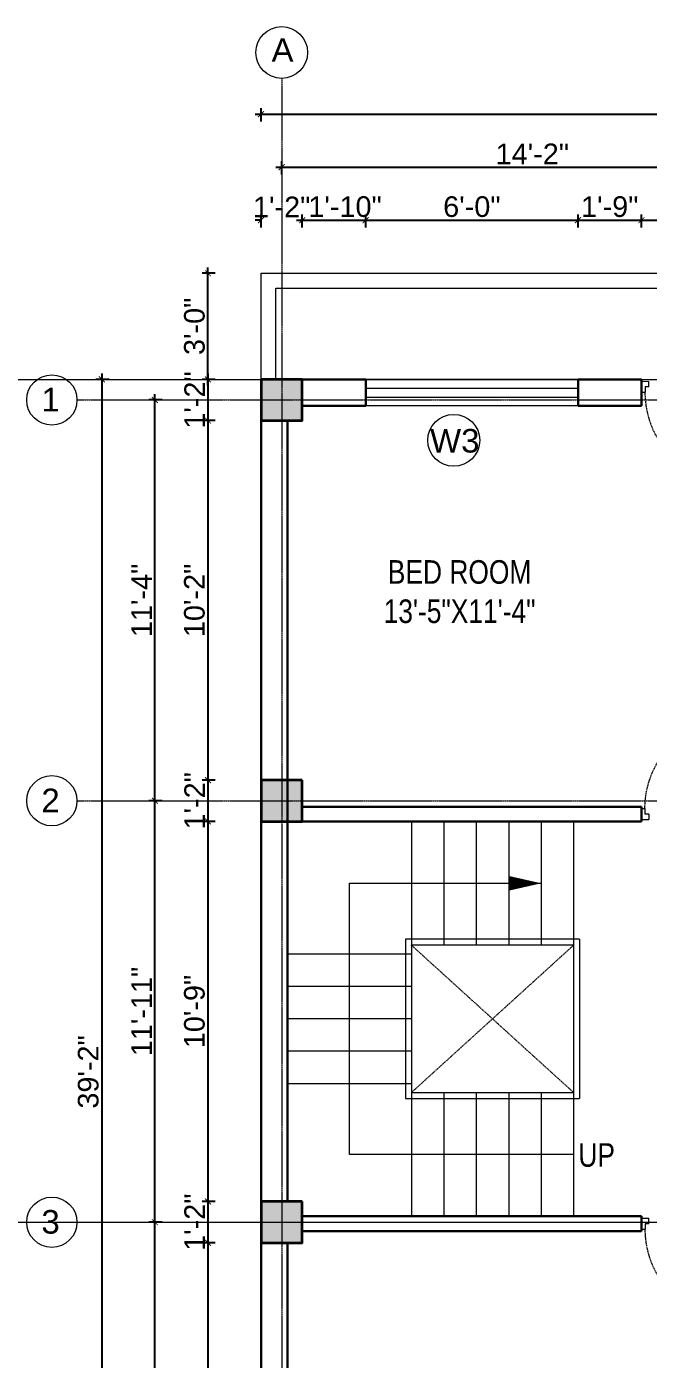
# Model space of a CAD drawing. Header units: inches. Extents: x 84707 to 107235, y 3922 to 10323.
# Drawn here: x 85341.6 to 85552.4, y 9823 to 10275.2 of the extents above; entities that cross this region are included whole.
import ezdxf

# ---------------------------------------------------------------- set-up
doc = ezdxf.new("R2010")
doc.units = ezdxf.units.IN
doc.header["$MEASUREMENT"] = 0
doc.linetypes.add('CENTER', pattern=[2, 1.25, -0.25, 0.25, -0.25])
doc.linetypes.add('HIDDEN', pattern=[0.375, 0.25, -0.125])
for name, color, linetype, lineweight in [('Annotate-Lite.w', 4, 'Continuous', 9), ('Annotations-Bold.w', 2, 'Continuous', 13), ('COLOUM', 3, 'Continuous', 35), ('DIM-2', 4, 'Continuous', 20), ('Door-Window.w', 4, 'Continuous', 15), ('HA', 254, 'Continuous', 9), ('stair', 6, 'Continuous', 5), ('wall', 240, 'Continuous', 30), ('wall light', 6, 'Continuous', 18), ('window', 130, 'Continuous', 13)]:
    doc.layers.add(name, color=color, linetype=linetype, lineweight=lineweight)
doc.styles.add('ARAIL', font='arial.ttf')
doc.styles.add('DIM', font='arial.ttf', dxfattribs={"width": 0.8})
doc.styles.add('gaurav', font='arial.ttf')
doc.dimstyles.new('8 inch dim', dxfattribs={"dimtxt": 7, "dimasz": 2, "dimexe": 2, "dimexo": 1, "dimgap": 1, "dimtad": 1, "dimdec": 0, "dimzin": 3, "dimdsep": 46, "dimlunit": 4, "dimtxsty": 'ARAIL', "dimblk": 'ARCHTICK', "dimcen": 0.09, "dimdle": 2, "dimadec": 0, "dimazin": 0, "dimtfac": 1, "dimtdec": 0, "dimtix": 1, "dimtofl": 0, "dimtmove": 1, "dimatfit": 3, "dimldrblk": 'ARCHTICK', "dimfxlon": 1, "dimtolj": 1, "dimtzin": 0, "dimarcsym": 0})

# ---------------------------------------------------------------- blocks, each defined once
blk = doc.blocks.new('column 14')
at = {"layer": 'COLOUM'}
h = blk.add_hatch(color=256, dxfattribs=at)
h.dxf.hatch_style = 1
h.paths.add_polyline_path([(7, 7), (-7, 7), (-7, -7), (7, -7)])
blk.add_lwpolyline([(7, 7), (7, -7), (-7, -7), (-7, 7)], close=True, dxfattribs=at)
blk = doc.blocks.new('*U9')
at = {"layer": 'Door-Window.w', "ltscale": 3}
for p, q in [((11067.44, 10097.93), (11092.24, 10116.76)), ((11068.18, 10096.96), (11093, 10115.8)), ((11092.24, 10116.76), (11093, 10115.8)), ((11063.03, 10097.66), (11065.96, 10099.89)), ((11065.25, 10094.74), (11063.03, 10097.66)), ((11066.71, 10095.85), (11065.25, 10094.74)), ((11065.96, 10099.89), (11067.44, 10097.93)), ((11065.97, 10096.82), (11067.44, 10097.93)), ((11066.71, 10095.85), (11065.97, 10096.82)), ((11067.44, 10097.93), (11068.18, 10096.96)), ((11084.8, 10072.06), (11083.33, 10070.95)), ((11084.81, 10068.99), (11083.33, 10070.95)), ((11084.8, 10072.06), (11085.54, 10071.08)), ((11084.81, 10068.99), (11087.74, 10071.22)), ((11085.54, 10071.08), (11087, 10072.19)), ((11087.74, 10071.22), (11087, 10072.19))]:
    blk.add_line(p, q, dxfattribs=at)
at = {"layer": 'Door-Window.w', "color": 9, "linetype": 'HIDDEN', "lineweight": 18}
blk.add_arc((11068.18, 10096.96), 31.16, 307.2347, 37.1906, dxfattribs=at)
blk = doc.blocks.new('_ArchTick')
at = {"color": 0, "linetype": 'ByBlock', "const_width": 0.15}
blk.add_lwpolyline([(-0.5, -0.5), (0.5, 0.5)], dxfattribs=at)
blk = doc.blocks.new('*D398')
at = {"layer": 'Defpoints', "color": 0, "transparency": 16777216}
for p in [(85421.03, 10155.52), (85367.03, 9685.52), (85421.03, 9685.52)]:
    blk.add_point(p, dxfattribs=at)
at = {"layer": 'DIM-2', "color": 0, "lineweight": -2, "transparency": 16777216}
for p, q in [((85367.03, 10157.52), (85367.03, 9683.52)), ((85369.53, 10155.52), (85365.03, 10155.52)), ((85369.53, 9685.52), (85365.03, 9685.52))]:
    blk.add_line(p, q, dxfattribs=at)
at = {"layer": 'DIM-2', "color": 0, "lineweight": -2, "transparency": 16777216, "xscale": 2, "yscale": 2, "zscale": 2}
for p, rotation in [((85367.03, 10155.52), 90), ((85367.03, 9685.52), 270)]:
    blk.add_blockref('_ArchTick', p, dxfattribs=dict(at, rotation=rotation))
at = {"layer": 'DIM-2', "color": 0, "transparency": 16777216, "insert": (85362.46, 9920.52), "char_height": 7, "attachment_point": 5, "rotation": 90, "style": 'ARAIL'}
blk.add_mtext('\\A1;39\'-2"', dxfattribs=at)
blk = doc.blocks.new('*D487')
at = {"layer": 'Defpoints', "color": 0, "transparency": 16777216}
for p in [(85435.03, 10209.52), (85421.03, 10155.52), (85435.03, 10155.52)]:
    blk.add_point(p, dxfattribs=at)
at = {"layer": 'DIM-2', "color": 0, "lineweight": -2, "transparency": 16777216}
for p, q in [((85421.03, 10207.02), (85421.03, 10211.52)), ((85435.03, 10207.02), (85435.03, 10211.52)), ((85421.03, 10209.52), (85419.03, 10209.52)), ((85435.03, 10209.52), (85437.03, 10209.52))]:
    blk.add_line(p, q, dxfattribs=at)
at = {"layer": 'DIM-2', "color": 0, "lineweight": -2, "transparency": 16777216, "xscale": 2, "yscale": 2, "zscale": 2}
blk.add_blockref('_ArchTick', (85421.03, 10209.52), dxfattribs=at)
at = {"layer": 'DIM-2', "color": 0, "lineweight": -2, "transparency": 16777216, "xscale": 2, "yscale": 2, "zscale": 2, "rotation": 180}
blk.add_blockref('_ArchTick', (85435.03, 10209.52), dxfattribs=at)
at = {"layer": 'DIM-2', "color": 0, "transparency": 16777216, "insert": (85428.03, 10214.03), "char_height": 7, "attachment_point": 5, "style": 'ARAIL'}
blk.add_mtext('\\A1;1\'-2"', dxfattribs=at)
blk = doc.blocks.new('*D488')
at = {"layer": 'Defpoints', "color": 0, "transparency": 16777216}
for p in [(85456.53, 10209.52), (85435.03, 10155.52), (85456.53, 10155.52)]:
    blk.add_point(p, dxfattribs=at)
at = {"layer": 'DIM-2', "color": 0, "lineweight": -2, "transparency": 16777216}
for p, q in [((85435.03, 10207.02), (85435.03, 10211.52)), ((85456.53, 10207.02), (85456.53, 10211.52)), ((85433.03, 10209.52), (85458.53, 10209.52))]:
    blk.add_line(p, q, dxfattribs=at)
at = {"layer": 'DIM-2', "color": 0, "lineweight": -2, "transparency": 16777216, "xscale": 2, "yscale": 2, "zscale": 2, "rotation": 180}
blk.add_blockref('_ArchTick', (85435.03, 10209.52), dxfattribs=at)
at = {"layer": 'DIM-2', "color": 0, "lineweight": -2, "transparency": 16777216, "xscale": 2, "yscale": 2, "zscale": 2}
blk.add_blockref('_ArchTick', (85456.53, 10209.52), dxfattribs=at)
at = {"layer": 'DIM-2', "color": 0, "transparency": 16777216, "insert": (85449.52, 10214.09), "char_height": 7, "attachment_point": 5, "style": 'ARAIL'}
blk.add_mtext('\\A1;1\'-10"', dxfattribs=at)
blk = doc.blocks.new('*D489')
at = {"layer": 'Defpoints', "color": 0, "transparency": 16777216}
for p in [(85528.53, 10209.52), (85456.53, 10155.52), (85528.53, 10155.52)]:
    blk.add_point(p, dxfattribs=at)
at = {"layer": 'DIM-2', "color": 0, "lineweight": -2, "transparency": 16777216}
for p, q in [((85456.53, 10207.02), (85456.53, 10211.52)), ((85528.53, 10207.02), (85528.53, 10211.52)), ((85454.53, 10209.52), (85530.53, 10209.52))]:
    blk.add_line(p, q, dxfattribs=at)
at = {"layer": 'DIM-2', "color": 0, "lineweight": -2, "transparency": 16777216, "xscale": 2, "yscale": 2, "zscale": 2, "rotation": 180}
blk.add_blockref('_ArchTick', (85456.53, 10209.52), dxfattribs=at)
at = {"layer": 'DIM-2', "color": 0, "lineweight": -2, "transparency": 16777216, "xscale": 2, "yscale": 2, "zscale": 2}
blk.add_blockref('_ArchTick', (85528.53, 10209.52), dxfattribs=at)
at = {"layer": 'DIM-2', "color": 0, "transparency": 16777216, "insert": (85492.53, 10214.09), "char_height": 7, "attachment_point": 5, "style": 'ARAIL'}
blk.add_mtext('\\A1;6\'-0"', dxfattribs=at)
blk = doc.blocks.new('*D490')
at = {"layer": 'Defpoints', "color": 0, "transparency": 16777216}
for p in [(85550.03, 10209.52), (85528.53, 10155.52), (85550.03, 10155.51)]:
    blk.add_point(p, dxfattribs=at)
at = {"layer": 'DIM-2', "color": 0, "lineweight": -2, "transparency": 16777216}
for p, q in [((85528.53, 10207.02), (85528.53, 10211.52)), ((85550.03, 10207.02), (85550.03, 10211.52)), ((85526.53, 10209.52), (85552.03, 10209.52))]:
    blk.add_line(p, q, dxfattribs=at)
at = {"layer": 'DIM-2', "color": 0, "lineweight": -2, "transparency": 16777216, "xscale": 2, "yscale": 2, "zscale": 2, "rotation": 180}
blk.add_blockref('_ArchTick', (85528.53, 10209.52), dxfattribs=at)
at = {"layer": 'DIM-2', "color": 0, "lineweight": -2, "transparency": 16777216, "xscale": 2, "yscale": 2, "zscale": 2}
blk.add_blockref('_ArchTick', (85550.03, 10209.52), dxfattribs=at)
at = {"layer": 'DIM-2', "color": 0, "transparency": 16777216, "insert": (85539.28, 10214.09), "char_height": 7, "attachment_point": 5, "style": 'ARAIL'}
blk.add_mtext('\\A1;1\'-9"', dxfattribs=at)
blk = doc.blocks.new('*D514')
at = {"layer": 'Defpoints', "color": 0, "transparency": 16777216}
for p in [(85586.03, 10209.52), (85550.03, 10155.51), (85586.03, 10155.52)]:
    blk.add_point(p, dxfattribs=at)
at = {"layer": 'DIM-2', "color": 0, "lineweight": -2, "transparency": 16777216}
for p, q in [((85550.03, 10207.02), (85550.03, 10211.52)), ((85586.03, 10207.02), (85586.03, 10211.52)), ((85548.03, 10209.52), (85588.03, 10209.52))]:
    blk.add_line(p, q, dxfattribs=at)
at = {"layer": 'DIM-2', "color": 0, "lineweight": -2, "transparency": 16777216, "xscale": 2, "yscale": 2, "zscale": 2, "rotation": 180}
blk.add_blockref('_ArchTick', (85550.03, 10209.52), dxfattribs=at)
at = {"layer": 'DIM-2', "color": 0, "lineweight": -2, "transparency": 16777216, "xscale": 2, "yscale": 2, "zscale": 2}
blk.add_blockref('_ArchTick', (85586.03, 10209.52), dxfattribs=at)
at = {"layer": 'DIM-2', "color": 0, "transparency": 16777216, "insert": (85568.03, 10214.09), "char_height": 7, "attachment_point": 5, "style": 'ARAIL'}
blk.add_mtext('\\A1;3\'-0"', dxfattribs=at)
blk = doc.blocks.new('*D519')
at = {"layer": 'Defpoints', "color": 0, "transparency": 16777216}
for p in [(85598.03, 10227.52), (85428.03, 10155.52), (85598.03, 10155.52)]:
    blk.add_point(p, dxfattribs=at)
at = {"layer": 'DIM-2', "color": 0, "lineweight": -2, "transparency": 16777216}
for p, q in [((85428.03, 10225.02), (85428.03, 10229.52)), ((85598.03, 10225.02), (85598.03, 10229.52)), ((85426.03, 10227.52), (85600.03, 10227.52))]:
    blk.add_line(p, q, dxfattribs=at)
at = {"layer": 'DIM-2', "color": 0, "lineweight": -2, "transparency": 16777216, "xscale": 2, "yscale": 2, "zscale": 2, "rotation": 180}
blk.add_blockref('_ArchTick', (85428.03, 10227.52), dxfattribs=at)
at = {"layer": 'DIM-2', "color": 0, "lineweight": -2, "transparency": 16777216, "xscale": 2, "yscale": 2, "zscale": 2}
blk.add_blockref('_ArchTick', (85598.03, 10227.52), dxfattribs=at)
at = {"layer": 'DIM-2', "color": 0, "transparency": 16777216, "insert": (85513.03, 10232.03), "char_height": 7, "attachment_point": 5, "style": 'ARAIL'}
blk.add_mtext('\\A1;14\'-2"', dxfattribs=at)
blk = doc.blocks.new('*D399')
at = {"layer": 'Defpoints', "color": 0, "transparency": 16777216}
for p in [(85779.72, 10245.52), (85421.03, 10155.52), (85779.72, 10155.52)]:
    blk.add_point(p, dxfattribs=at)
at = {"layer": 'DIM-2', "color": 0, "lineweight": -2, "transparency": 16777216}
for p, q in [((85421.03, 10243.02), (85421.03, 10247.52)), ((85779.72, 10243.02), (85779.72, 10247.52)), ((85419.03, 10245.52), (85781.72, 10245.52))]:
    blk.add_line(p, q, dxfattribs=at)
at = {"layer": 'DIM-2', "color": 0, "lineweight": -2, "transparency": 16777216, "xscale": 2, "yscale": 2, "zscale": 2, "rotation": 180}
blk.add_blockref('_ArchTick', (85421.03, 10245.52), dxfattribs=at)
at = {"layer": 'DIM-2', "color": 0, "lineweight": -2, "transparency": 16777216, "xscale": 2, "yscale": 2, "zscale": 2}
blk.add_blockref('_ArchTick', (85779.72, 10245.52), dxfattribs=at)
at = {"layer": 'DIM-2', "color": 0, "transparency": 16777216, "insert": (85600.38, 10250.09), "char_height": 7, "attachment_point": 5, "style": 'ARAIL'}
blk.add_mtext('\\A1;29\'-11"', dxfattribs=at)
blk = doc.blocks.new('*D400')
at = {"layer": 'Defpoints', "color": 0, "transparency": 16777216}
for p in [(85421.03, 10155.52), (85403.03, 10141.52), (85421.03, 10141.52)]:
    blk.add_point(p, dxfattribs=at)
at = {"layer": 'DIM-2', "color": 0, "lineweight": -2, "transparency": 16777216}
for p, q in [((85403.03, 10157.52), (85403.03, 10139.52)), ((85405.53, 10155.52), (85401.03, 10155.52)), ((85405.53, 10141.52), (85401.03, 10141.52))]:
    blk.add_line(p, q, dxfattribs=at)
at = {"layer": 'DIM-2', "color": 0, "lineweight": -2, "transparency": 16777216, "xscale": 2, "yscale": 2, "zscale": 2}
for p, rotation in [((85403.03, 10155.52), 90), ((85403.03, 10141.52), 270)]:
    blk.add_blockref('_ArchTick', p, dxfattribs=dict(at, rotation=rotation))
at = {"layer": 'DIM-2', "color": 0, "transparency": 16777216, "insert": (85398.52, 10148.52), "char_height": 7, "attachment_point": 5, "rotation": 90, "style": 'ARAIL'}
blk.add_mtext('\\A1;1\'-2"', dxfattribs=at)
blk = doc.blocks.new('*D401')
at = {"layer": 'Defpoints', "color": 0, "transparency": 16777216}
for p in [(85421.03, 10141.52), (85403.03, 10019.52), (85421.03, 10019.52)]:
    blk.add_point(p, dxfattribs=at)
at = {"layer": 'DIM-2', "color": 0, "lineweight": -2, "transparency": 16777216}
for p, q in [((85403.03, 10143.52), (85403.03, 10017.52)), ((85405.53, 10141.52), (85401.03, 10141.52)), ((85405.53, 10019.52), (85401.03, 10019.52))]:
    blk.add_line(p, q, dxfattribs=at)
at = {"layer": 'DIM-2', "color": 0, "lineweight": -2, "transparency": 16777216, "xscale": 2, "yscale": 2, "zscale": 2}
for p, rotation in [((85403.03, 10141.52), 90), ((85403.03, 10019.52), 270)]:
    blk.add_blockref('_ArchTick', p, dxfattribs=dict(at, rotation=rotation))
at = {"layer": 'DIM-2', "color": 0, "transparency": 16777216, "insert": (85398.46, 10080.52), "char_height": 7, "attachment_point": 5, "rotation": 90, "style": 'ARAIL'}
blk.add_mtext('\\A1;10\'-2"', dxfattribs=at)
blk = doc.blocks.new('*D402')
at = {"layer": 'Defpoints', "color": 0, "transparency": 16777216}
for p in [(85421.03, 10019.52), (85403.03, 10005.52), (85421.03, 10005.52)]:
    blk.add_point(p, dxfattribs=at)
at = {"layer": 'DIM-2', "color": 0, "lineweight": -2, "transparency": 16777216}
for p, q in [((85403.03, 10021.52), (85403.03, 10003.52)), ((85405.53, 10019.52), (85401.03, 10019.52)), ((85405.53, 10005.52), (85401.03, 10005.52))]:
    blk.add_line(p, q, dxfattribs=at)
at = {"layer": 'DIM-2', "color": 0, "lineweight": -2, "transparency": 16777216, "xscale": 2, "yscale": 2, "zscale": 2}
for p, rotation in [((85403.03, 10019.52), 90), ((85403.03, 10005.52), 270)]:
    blk.add_blockref('_ArchTick', p, dxfattribs=dict(at, rotation=rotation))
at = {"layer": 'DIM-2', "color": 0, "transparency": 16777216, "insert": (85398.52, 10012.52), "char_height": 7, "attachment_point": 5, "rotation": 90, "style": 'ARAIL'}
blk.add_mtext('\\A1;1\'-2"', dxfattribs=at)
blk = doc.blocks.new('*D403')
at = {"layer": 'Defpoints', "color": 0, "transparency": 16777216}
for p in [(85421.03, 10005.52), (85403.03, 9876.52), (85421.03, 9876.52)]:
    blk.add_point(p, dxfattribs=at)
at = {"layer": 'DIM-2', "color": 0, "lineweight": -2, "transparency": 16777216}
for p, q in [((85405.53, 10005.52), (85401.03, 10005.52)), ((85403.03, 10007.52), (85403.03, 9874.52)), ((85405.53, 9876.52), (85401.03, 9876.52))]:
    blk.add_line(p, q, dxfattribs=at)
at = {"layer": 'DIM-2', "color": 0, "lineweight": -2, "transparency": 16777216, "xscale": 2, "yscale": 2, "zscale": 2}
for p, rotation in [((85403.03, 10005.52), 90), ((85403.03, 9876.52), 270)]:
    blk.add_blockref('_ArchTick', p, dxfattribs=dict(at, rotation=rotation))
at = {"layer": 'DIM-2', "color": 0, "transparency": 16777216, "insert": (85398.46, 9941.02), "char_height": 7, "attachment_point": 5, "rotation": 90, "style": 'ARAIL'}
blk.add_mtext('\\A1;10\'-9"', dxfattribs=at)
blk = doc.blocks.new('*D404')
at = {"layer": 'Defpoints', "color": 0, "transparency": 16777216}
for p in [(85421.03, 9876.52), (85403.03, 9862.52), (85421.03, 9862.52)]:
    blk.add_point(p, dxfattribs=at)
at = {"layer": 'DIM-2', "color": 0, "lineweight": -2, "transparency": 16777216}
for p, q in [((85403.03, 9878.52), (85403.03, 9860.52)), ((85405.53, 9876.52), (85401.03, 9876.52)), ((85405.53, 9862.52), (85401.03, 9862.52))]:
    blk.add_line(p, q, dxfattribs=at)
at = {"layer": 'DIM-2', "color": 0, "lineweight": -2, "transparency": 16777216, "xscale": 2, "yscale": 2, "zscale": 2}
for p, rotation in [((85403.03, 9876.52), 90), ((85403.03, 9862.52), 270)]:
    blk.add_blockref('_ArchTick', p, dxfattribs=dict(at, rotation=rotation))
at = {"layer": 'DIM-2', "color": 0, "transparency": 16777216, "insert": (85398.52, 9869.52), "char_height": 7, "attachment_point": 5, "rotation": 90, "style": 'ARAIL'}
blk.add_mtext('\\A1;1\'-2"', dxfattribs=at)
blk = doc.blocks.new('*D405')
at = {"layer": 'Defpoints', "color": 0, "transparency": 16777216}
for p in [(85421.03, 9862.52), (85403.03, 9699.52), (85421.03, 9699.52)]:
    blk.add_point(p, dxfattribs=at)
at = {"layer": 'DIM-2', "color": 0, "lineweight": -2, "transparency": 16777216}
for p, q in [((85403.03, 9864.52), (85403.03, 9697.52)), ((85405.53, 9862.52), (85401.03, 9862.52)), ((85405.53, 9699.52), (85401.03, 9699.52))]:
    blk.add_line(p, q, dxfattribs=at)
at = {"layer": 'DIM-2', "color": 0, "lineweight": -2, "transparency": 16777216, "xscale": 2, "yscale": 2, "zscale": 2}
for p, rotation in [((85403.03, 9862.52), 90), ((85403.03, 9699.52), 270)]:
    blk.add_blockref('_ArchTick', p, dxfattribs=dict(at, rotation=rotation))
at = {"layer": 'DIM-2', "color": 0, "transparency": 16777216, "insert": (85398.46, 9781.02), "char_height": 7, "attachment_point": 5, "rotation": 90, "style": 'ARAIL'}
blk.add_mtext('\\A1;13\'-7"', dxfattribs=at)
blk = doc.blocks.new('*D407')
at = {"layer": 'Defpoints', "color": 0, "transparency": 16777216}
for p in [(85385.03, 9869.52), (85421.03, 9869.52), (85421.03, 9692.52)]:
    blk.add_point(p, dxfattribs=at)
at = {"layer": 'DIM-2', "color": 0, "lineweight": -2, "transparency": 16777216}
for p, q in [((85387.53, 9869.52), (85383.03, 9869.52)), ((85385.03, 9690.52), (85385.03, 9871.52)), ((85387.53, 9692.52), (85383.03, 9692.52))]:
    blk.add_line(p, q, dxfattribs=at)
at = {"layer": 'DIM-2', "color": 0, "lineweight": -2, "transparency": 16777216, "xscale": 2, "yscale": 2, "zscale": 2}
for p, rotation in [((85385.03, 9869.52), 90), ((85385.03, 9692.52), 270)]:
    blk.add_blockref('_ArchTick', p, dxfattribs=dict(at, rotation=rotation))
at = {"layer": 'DIM-2', "color": 0, "transparency": 16777216, "insert": (85380.46, 9781.02), "char_height": 7, "attachment_point": 5, "rotation": 90, "style": 'ARAIL'}
blk.add_mtext('\\A1;14\'-9"', dxfattribs=at)
blk = doc.blocks.new('*D416')
at = {"layer": 'Defpoints', "color": 0, "transparency": 16777216}
for p in [(85385.03, 10012.52), (85421.03, 10012.52), (85421.03, 9869.52)]:
    blk.add_point(p, dxfattribs=at)
at = {"layer": 'DIM-2', "color": 0, "lineweight": -2, "transparency": 16777216}
for p, q in [((85387.53, 10012.52), (85383.03, 10012.52)), ((85385.03, 9867.52), (85385.03, 10014.52)), ((85387.53, 9869.52), (85383.03, 9869.52))]:
    blk.add_line(p, q, dxfattribs=at)
at = {"layer": 'DIM-2', "color": 0, "lineweight": -2, "transparency": 16777216, "xscale": 2, "yscale": 2, "zscale": 2}
for p, rotation in [((85385.03, 10012.52), 90), ((85385.03, 9869.52), 270)]:
    blk.add_blockref('_ArchTick', p, dxfattribs=dict(at, rotation=rotation))
at = {"layer": 'DIM-2', "color": 0, "transparency": 16777216, "insert": (85380.52, 9941.02), "char_height": 7, "attachment_point": 5, "rotation": 90, "style": 'ARAIL'}
blk.add_mtext('\\A1;11\'-11"', dxfattribs=at)
blk = doc.blocks.new('*D417')
at = {"layer": 'Defpoints', "color": 0, "transparency": 16777216}
for p in [(85385.03, 10148.52), (85421.03, 10148.52), (85421.03, 10012.52)]:
    blk.add_point(p, dxfattribs=at)
at = {"layer": 'DIM-2', "color": 0, "lineweight": -2, "transparency": 16777216}
for p, q in [((85387.53, 10148.52), (85383.03, 10148.52)), ((85385.03, 10010.52), (85385.03, 10150.52)), ((85387.53, 10012.52), (85383.03, 10012.52))]:
    blk.add_line(p, q, dxfattribs=at)
at = {"layer": 'DIM-2', "color": 0, "lineweight": -2, "transparency": 16777216, "xscale": 2, "yscale": 2, "zscale": 2}
for p, rotation in [((85385.03, 10148.52), 90), ((85385.03, 10012.52), 270)]:
    blk.add_blockref('_ArchTick', p, dxfattribs=dict(at, rotation=rotation))
at = {"layer": 'DIM-2', "color": 0, "transparency": 16777216, "insert": (85380.52, 10080.52), "char_height": 7, "attachment_point": 5, "rotation": 90, "style": 'ARAIL'}
blk.add_mtext('\\A1;11\'-4"', dxfattribs=at)
blk = doc.blocks.new('*D530')
at = {"layer": 'Defpoints', "color": 0, "transparency": 16777216}
for p in [(85403.03, 10191.52), (85421.03, 10191.52), (85421.03, 10155.52)]:
    blk.add_point(p, dxfattribs=at)
at = {"layer": 'DIM-2', "color": 0, "lineweight": -2, "transparency": 16777216}
for p, q in [((85403.03, 10153.52), (85403.03, 10193.52)), ((85405.53, 10191.52), (85401.03, 10191.52)), ((85405.53, 10155.52), (85401.03, 10155.52))]:
    blk.add_line(p, q, dxfattribs=at)
at = {"layer": 'DIM-2', "color": 0, "lineweight": -2, "transparency": 16777216, "xscale": 2, "yscale": 2, "zscale": 2}
for p, rotation in [((85403.03, 10191.52), 90), ((85403.03, 10155.52), 270)]:
    blk.add_blockref('_ArchTick', p, dxfattribs=dict(at, rotation=rotation))
at = {"layer": 'DIM-2', "color": 0, "transparency": 16777216, "insert": (85398.46, 10173.52), "char_height": 7, "attachment_point": 5, "rotation": 90, "style": 'ARAIL'}
blk.add_mtext('\\A1;3\'-0"', dxfattribs=at)

msp = doc.modelspace()

# ---------------------------------------------------------------- linework, layer by layer
at = {"layer": 'Annotate-Lite.w', "ltscale": 0.005}
msp.add_circle((85486.38, 10134.84), 8.81, dxfattribs=at)
at = {"layer": 'Annotations-Bold.w', "linetype": 'CENTER', "ltscale": 0.3}
for p, q in [((85428.03, 10257.68), (85428.03, 9603.74)), ((85358.62, 10148.52), (85844.87, 10148.52)), ((85358.62, 10012.52), (85844.87, 10012.52)), ((85358.62, 9869.52), (85844.87, 9869.52))]:
    msp.add_line(p, q, dxfattribs=at)
at = {"layer": 'DIM-2'}
for p in [(84806.37, 10155.52), (87688.48, 9869.52)]:
    msp.add_xline(p, (1, 0), dxfattribs=at)
for centre, radius in [((85428.03, 10266.44), 8.77), ((85350.09, 10148.52), 8.53), ((85350.09, 10012.52), 8.53), ((85350.09, 9869.52), 8.53)]:
    msp.add_circle(centre, radius, dxfattribs=at)
at = {"layer": 'HA', "linetype": 'HIDDEN'}
for p, q in [((85527.03, 9963.52), (85472.03, 9913.52)), ((85527.03, 9913.52), (85472.03, 9963.52))]:
    msp.add_line(p, q, dxfattribs=at)
at = {"layer": 'HA'}
msp.add_lwpolyline([(85505.03, 9984.52, 5, 0, 0), (85516.03, 9984.52, 0, 0, 0)], format="xyseb", dxfattribs=at)
msp.add_lwpolyline([(85527.03, 9892.52), (85451.03, 9892.52), (85451.03, 9984.52), (85516.03, 9984.52)], dxfattribs=at)
at = {"layer": 'stair'}
for p, q in [((85470.03, 9965.52), (85470.03, 9911.52)), ((85529.03, 9965.52), (85470.03, 9965.52)), ((85472.03, 9963.52), (85472.03, 9913.52)), ((85527.03, 9963.52), (85472.03, 9963.52)), ((85527.03, 9963.52), (85527.03, 9871.52)), ((85529.03, 9965.52), (85529.03, 9911.52)), ((85472.03, 9960.52), (85430.03, 9960.52)), ((85472.03, 9949.52), (85430.03, 9949.52)), ((85472.03, 9938.52), (85430.03, 9938.52)), ((85472.03, 9927.52), (85430.03, 9927.52)), ((85472.03, 9916.52), (85430.03, 9916.52)), ((85472.03, 9913.52), (85527.03, 9913.52)), ((85470.03, 9911.52), (85529.03, 9911.52))]:
    msp.add_line(p, q, dxfattribs=at)
for points in [[(85472.03, 10005.52), (85472.03, 9963.52)], [(85483.03, 10005.52), (85483.03, 9963.52)], [(85494.03, 10005.52), (85494.03, 9963.52)], [(85505.03, 10005.52), (85505.03, 9963.52)], [(85516.03, 10005.52), (85516.03, 9963.52)], [(85527.03, 10005.52), (85527.03, 9963.52)], [(85472.03, 9913.52), (85472.03, 9871.52)], [(85483.03, 9913.52), (85483.03, 9871.52)], [(85494.03, 9913.52), (85494.03, 9871.52)], [(85505.03, 9913.52), (85505.03, 9871.52)], [(85516.03, 9913.52), (85516.03, 9871.52)]]:
    msp.add_lwpolyline(points, dxfattribs=at)
at = {"layer": 'wall'}
for p, q in [((85435.03, 10155.52), (85456.53, 10155.52)), ((85456.53, 10146.52), (85456.53, 10155.52)), ((85528.53, 10155.52), (85550.03, 10155.51)), ((85528.53, 10146.52), (85528.53, 10155.52)), ((85550.03, 10155.51), (85550.03, 10146.51)), ((85456.53, 10146.52), (85435.03, 10146.52)), ((85550.03, 10146.51), (85528.53, 10146.52)), ((85421.03, 10141.52), (85421.03, 9876.52)), ((85430.03, 10141.52), (85430.03, 9876.52)), ((85435.03, 10010.52), (85550.03, 10010.52)), ((85550.03, 10010.52), (85550.03, 10005.52)), ((85435.03, 10005.52), (85550.03, 10005.52)), ((85430.1, 9963.52), (85430.03, 9963.52)), ((85435.03, 9871.52), (85550.03, 9871.52)), ((85550.03, 9866.52), (85550.03, 9871.52)), ((85435.03, 9866.52), (85550.03, 9866.52)), ((85421.03, 9862.52), (85421.03, 9699.52)), ((85430.03, 9862.52), (85430.03, 9699.52))]:
    msp.add_line(p, q, dxfattribs=at)
at = {"layer": 'wall light'}
msp.add_line((85421.03, 10155.52), (85421.03, 10191.52), dxfattribs=at)
for points in [[(85421.03, 10191.52), (85781.82, 10191.52)], [(85426.03, 10155.52), (85426.03, 10186.52), (85776.52, 10186.52), (85774.71, 10155.52)]]:
    msp.add_lwpolyline(points, dxfattribs=at)
at = {"layer": 'window'}
for p, q in [((85528.53, 10155.52), (85456.53, 10155.52)), ((85456.53, 10152.52), (85528.53, 10152.52)), ((85456.53, 10149.52), (85528.53, 10149.52)), ((85528.53, 10146.52), (85456.53, 10146.52))]:
    msp.add_line(p, q, dxfattribs=at)

# ---------------------------------------------------------------- block references
at = {"layer": 'Door-Window.w', "linetype": 'ByBlock'}
for p, xscale, yscale, zscale, rotation in [((84219.54, 25067.72), 0.999790782091718, 0.999790782091718, 0.999790782091718, 232.8475757098403), ((84219.54, -4906.69), -0.999790782091718, 0.999790782091718, 0.999790782091718, 307.1524242901597), ((84219.54, 24783.72), 0.9997907820917175, 0.9997907820917175, 0.9997907820917175, 232.8475757098404)]:
    msp.add_blockref('*U9', p, dxfattribs=dict(at, xscale=xscale, yscale=yscale, zscale=zscale, rotation=rotation))
at = {"layer": 'wall', "xscale": -1, "rotation": 270}
for p in [(85428.03, 10148.52), (85428.03, 10012.52), (85428.03, 9869.52)]:
    msp.add_blockref('column 14', p, dxfattribs=at)

# ---------------------------------------------------------------- texts
at = {"ltscale": 7, "char_height": 8, "width": 121.9318, "attachment_point": 8, "style": 'DIM'}
for s, insert in [('BED ROOM\\P13\'-5"X11\'-4"', (85488.36, 10072.72)), ('UP', (85534.84, 9888.22))]:
    msp.add_mtext(s, dxfattribs=dict(at, insert=insert))
at = {"layer": 'Annotate-Lite.w', "ltscale": 0.005, "insert": (85478.34, 10138.69), "char_height": 8, "attachment_point": 1, "style": 'gaurav'}
msp.add_mtext_dynamic_manual_height_columns('W3', width=8, gutter_width=100, heights=[0], dxfattribs=at)
at = {"layer": 'Annotations-Bold.w', "linetype": 'CENTER', "ltscale": 1.5, "char_height": 8, "attachment_point": 1, "style": 'ARAIL'}
for s, insert in [('A', (85424.6, 10271.27)), ('1', (85346.55, 10152.65)), ('2', (85346.55, 10016.65)), ('3', (85346.55, 9873.65))]:
    msp.add_mtext_dynamic_manual_height_columns(s, width=6.5393, gutter_width=100, heights=[0], dxfattribs=dict(at, insert=insert))

# ---------------------------------------------------------------- dimensions: what is measured, and where the dimension line sits
at = {"layer": 'DIM-2'}
for base, p1, p2, picture, middle in [((85779.72, 10245.52), (85421.03, 10155.52), (85779.72, 10155.52), '*D399', (85600.38, 10250.09)), ((85598.03, 10227.52), (85428.03, 10155.52), (85598.03, 10155.52), '*D519', (85513.03, 10232.03)), ((85435.03, 10209.52), (85421.03, 10155.52), (85435.03, 10155.52), '*D487', (85428.03, 10214.03)), ((85528.53, 10209.52), (85456.53, 10155.52), (85528.53, 10155.52), '*D489', (85492.53, 10214.09)), ((85550.0323, 10209.5175), (85528.5331, 10155.5175), (85550.0323, 10155.5142), '*D490', (85539.2827, 10214.0915)), ((85586.03, 10209.52), (85550.03, 10155.51), (85586.03, 10155.52), '*D514', (85568.03, 10214.09))]:
    dim = msp.add_linear_dim(base=base, p1=p1, p2=p2, dimstyle='8 inch dim', dxfattribs=at)
    dim.commit()
    dim.dimension.update_dxf_attribs({"geometry": picture, "text_midpoint": middle})
dim = msp.add_linear_dim(base=(85456.53305213, 10209.5175075), p1=(85435.03305213, 10155.5175075), p2=(85456.53305213, 10155.5175075), dimstyle='8 inch dim', dxfattribs=at)
dim.commit()
dim.dimension.update_dxf_attribs({"geometry": '*D488', "text_midpoint": (85449.51781969, 10209.5175075), "dimtype": 160})
for base, p1, p2, picture, middle in [((85403.03, 10191.52), (85421.03, 10155.52), (85421.03, 10191.52), '*D530', (85398.46, 10173.52)), ((85367.03, 9685.52), (85421.03, 10155.52), (85421.03, 9685.52), '*D398', (85362.46, 9920.52)), ((85385.03, 10148.52), (85421.03, 10012.52), (85421.03, 10148.52), '*D417', (85380.52, 10080.52)), ((85403.03, 10019.52), (85421.03, 10141.52), (85421.03, 10019.52), '*D401', (85398.46, 10080.52)), ((85385.03, 10012.52), (85421.03, 9869.52), (85421.03, 10012.52), '*D416', (85380.52, 9941.02)), ((85403.03, 9876.52), (85421.03, 10005.52), (85421.03, 9876.52), '*D403', (85398.46, 9941.02)), ((85385.03, 9869.52), (85421.03, 9692.52), (85421.03, 9869.52), '*D407', (85380.46, 9781.02)), ((85403.03, 9699.52), (85421.03, 9862.52), (85421.03, 9699.52), '*D405', (85398.46, 9781.02))]:
    dim = msp.add_linear_dim(base=base, p1=p1, p2=p2, angle=90, dimstyle='8 inch dim', dxfattribs=at)
    dim.commit()
    dim.dimension.update_dxf_attribs({"geometry": picture, "text_midpoint": middle})
for base, p1, p2, picture, middle in [((85403.03, 10141.52), (85421.03, 10155.52), (85421.03, 10141.52), '*D400', (85403.03, 10148.52)), ((85403.03, 10005.52), (85421.03, 10019.52), (85421.03, 10005.52), '*D402', (85403.03, 10012.52)), ((85403.03, 9862.52), (85421.03, 9876.52), (85421.03, 9862.52), '*D404', (85403.03, 9869.52))]:
    dim = msp.add_linear_dim(base=base, p1=p1, p2=p2, angle=90, dimstyle='8 inch dim', dxfattribs=at)
    dim.commit()
    dim.dimension.update_dxf_attribs({"geometry": picture, "text_midpoint": middle, "dimtype": 160})

doc.saveas('drawing.dxf')
